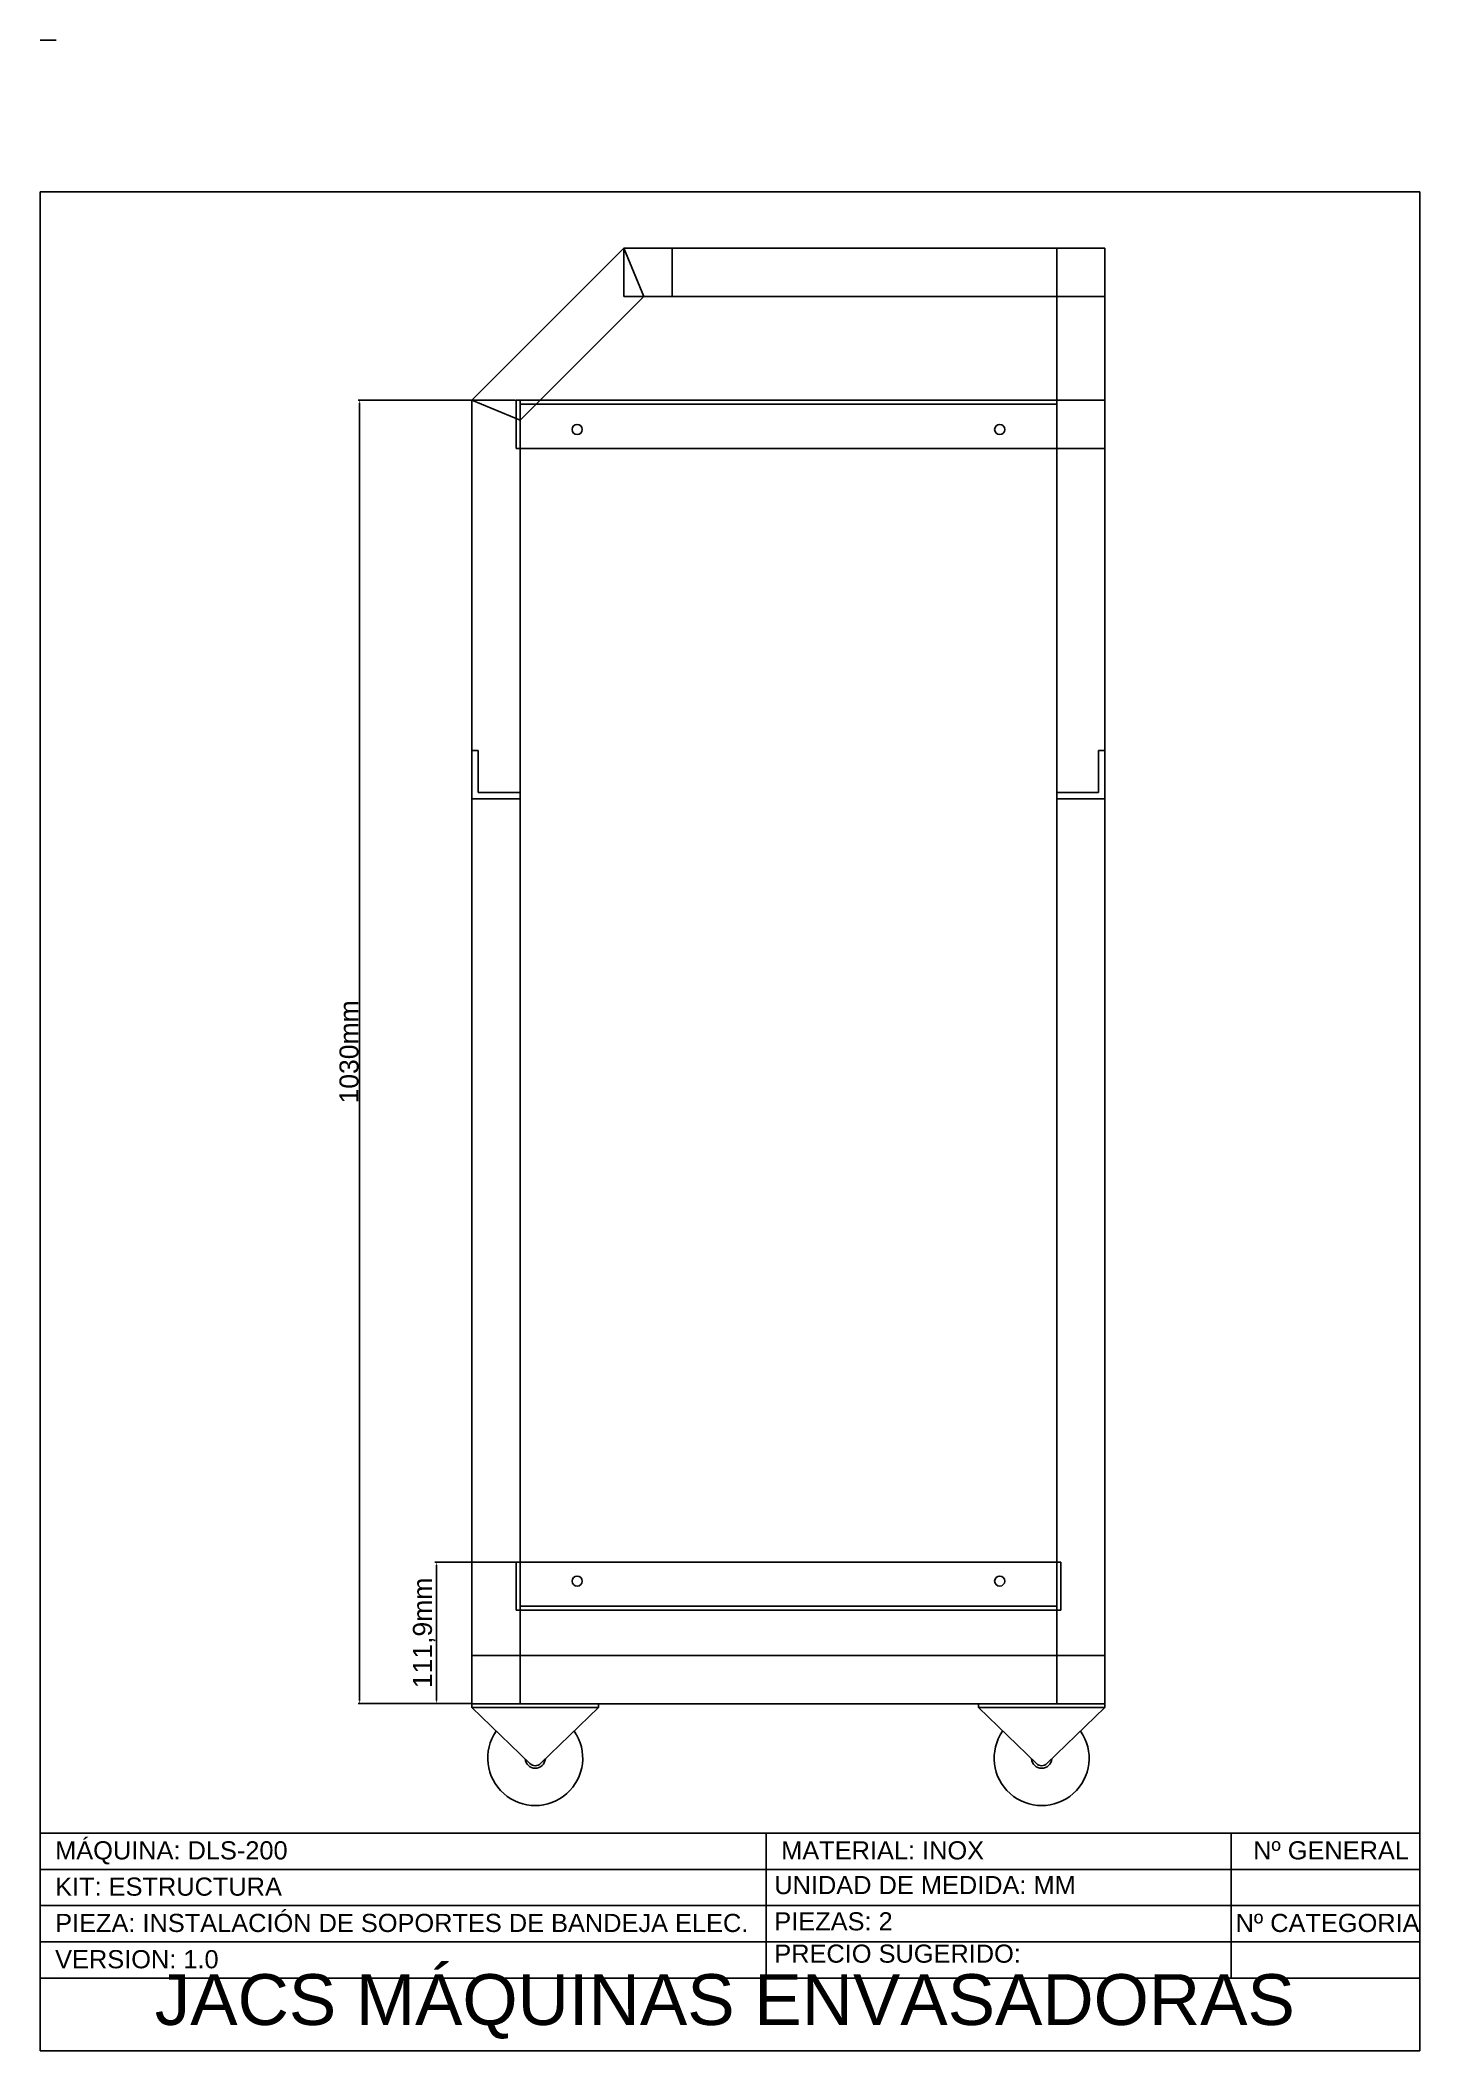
# Paper-space layout 'E3' of a CAD drawing. Header units: centimetres, sheet in millimetres. Extents: x 3 to 193, y 0 to 277.
# The model-space entities are those that its viewports show. They can reach past a viewport. Long polylines and large blocks are cut down to what shows.
import ezdxf

# ---------------------------------------------------------------- set-up
doc = ezdxf.new("R2010")
doc.units = ezdxf.units.CM
doc.header["$LTSCALE"] = 0.5
doc.linetypes.add('DASHED2', pattern=[9.525, 6.35, -3.175])
doc.styles.get("Standard").update_dxf_attribs({"font": 'arial.ttf'})
doc.dimstyles.new('ISO-25', dxfattribs={"dimtxt": 15, "dimasz": 2.5, "dimexe": 1.25, "dimexo": 0.625, "dimtad": 1, "dimtxsty": 'Standard', "dimcen": 2.5, "dimclrd": 1, "dimclre": 1, "dimadec": 0, "dimazin": 0, "dimtfac": 1, "dimtmove": 0, "dimatfit": 3, "dimfxl": 1, "dimarcsym": 0})

# ---------------------------------------------------------------- blocks, each defined once
blk = doc.blocks.new('*D281')
at = {"color": 1, "lineweight": -2, "transparency": 16777216}
for p, q in [((9137.2, 43495.8), (9070.4, 43495.8)), ((9071.6, 43493.3), (9071.6, 43386.4)), ((9099.1, 43383.9), (9070.4, 43383.9))]:
    blk.add_line(p, q, dxfattribs=at)
at = {"color": 1, "transparency": 16777216}
for points in [[(9071.2, 43493.3), (9072, 43493.3), (9071.6, 43495.8)], [(9071.2, 43386.4), (9072, 43386.4), (9071.6, 43383.9)]]:
    blk.add_solid(points, dxfattribs=at)
at = {"layer": 'Defpoints', "color": 0, "transparency": 16777216}
for p in [(9137.8, 43495.8), (9071.6, 43383.9), (9099.7, 43383.9)]:
    blk.add_point(p, dxfattribs=at)
at = {"color": 0, "transparency": 16777216, "insert": (9062, 43439.8), "char_height": 15, "attachment_point": 5, "rotation": 90}
blk.add_mtext('111,9mm', dxfattribs=at)
blk = doc.blocks.new('*D282')
at = {"color": 1, "lineweight": -2, "transparency": 16777216}
for p, q in [((9134, 44413.9), (9009.8, 44413.9)), ((9011, 43386.4), (9011, 44411.4)), ((9099.1, 43383.9), (9009.8, 43383.9))]:
    blk.add_line(p, q, dxfattribs=at)
at = {"color": 1, "transparency": 16777216}
for points in [[(9010.6, 44411.4), (9011.5, 44411.4), (9011, 44413.9)], [(9010.6, 43386.4), (9011.5, 43386.4), (9011, 43383.9)]]:
    blk.add_solid(points, dxfattribs=at)
at = {"layer": 'Defpoints', "color": 0, "transparency": 16777216}
for p in [(9011, 44413.9), (9134.6, 44413.9), (9099.7, 43383.9)]:
    blk.add_point(p, dxfattribs=at)
at = {"color": 0, "transparency": 16777216, "insert": (9002.7, 43898.9), "char_height": 15, "attachment_point": 5, "rotation": 90}
blk.add_mtext('1030mm', dxfattribs=at)

msp = doc.modelspace()

# ---------------------------------------------------------------- linework, layer by layer
for p, q in [((9099.711, 44413.852), (9219.711, 44533.852)), ((9219.711, 44533.852), (9599.711, 44533.852)), ((9219.711, 44533.852), (9235.493, 44495.752)), ((9599.711, 44533.852), (9599.711, 44495.752)), ((9137.811, 44398.071), (9235.493, 44495.752)), ((9599.711, 44495.752), (9235.493, 44495.752)), ((9599.711, 44495.752), (9561.611, 44495.752)), ((9561.611, 44495.752), (9561.611, 43383.852)), ((9599.711, 43383.852), (9599.711, 44495.752)), ((9099.711, 43383.852), (9099.711, 44413.852)), ((9099.711, 44413.852), (9137.811, 44398.071)), ((9137.811, 44413.852), (9137.811, 44410.682)), ((9561.611, 44413.852), (9561.611, 44375.752)), ((9137.811, 44398.071), (9137.811, 43383.852)), ((9104.711, 44136.952), (9099.711, 44136.952)), ((9104.711, 44136.952), (9104.711, 44103.852)), ((9594.711, 44136.952), (9594.711, 44103.852)), ((9594.711, 44136.952), (9599.711, 44136.952)), ((9104.711, 44129.252), (9104.711, 44103.852)), ((9599.711, 44107.252), (9599.711, 44129.252)), ((9099.711, 44103.852), (9099.711, 44065.752)), ((9137.811, 44103.852), (9104.711, 44103.852)), ((9107.811, 44103.852), (9122.811, 44103.852)), ((9137.811, 44103.852), (9137.811, 44098.852)), ((9561.611, 44103.852), (9594.711, 44103.852)), ((9561.611, 44103.852), (9561.611, 44098.852)), ((9599.711, 44103.852), (9599.711, 44065.752)), ((9137.811, 44098.852), (9099.711, 44098.852)), ((9561.611, 44098.852), (9599.711, 44098.852)), ((9561.611, 43595.752), (9561.611, 44045.752)), ((9137.811, 43421.952), (9137.811, 43451.952)), ((9137.811, 43421.952), (9561.611, 43421.952)), ((9099.711, 43383.852), (9199.711, 43383.852)), ((9099.711, 43380.852), (9099.711, 43383.852)), ((9199.711, 43380.852), (9099.711, 43380.852)), ((9099.711, 43380.852), (9145.54, 43336.539)), ((9561.611, 43383.852), (9137.811, 43383.852)), ((9199.711, 43380.852), (9153.882, 43336.539)), ((9199.711, 43383.852), (9199.711, 43380.852)), ((9599.711, 43383.852), (9499.711, 43383.852)), ((9499.711, 43383.852), (9499.711, 43380.852)), ((9499.711, 43380.852), (9599.711, 43380.852)), ((9499.711, 43380.852), (9545.54, 43336.539)), ((9599.711, 43380.852), (9553.882, 43336.539)), ((9599.711, 43380.852), (9599.711, 43383.852))]:
    msp.add_line(p, q)
at = {"linetype": 'DASHED2'}
for p, q in [((9219.711, 44533.852), (9257.811, 44533.852)), ((9219.711, 44495.752), (9219.711, 44533.852)), ((9257.811, 44533.852), (9257.811, 44495.752)), ((9561.611, 44495.752), (9561.611, 44533.852)), ((9257.811, 44495.752), (9219.711, 44495.752)), ((9099.711, 44375.752), (9099.711, 44413.852)), ((9137.811, 43421.952), (9099.711, 43421.952)), ((9137.811, 43383.852), (9137.811, 43421.952)), ((9561.611, 43383.852), (9561.611, 43421.952)), ((9561.611, 43421.952), (9599.711, 43421.952)), ((9561.611, 43421.952), (9561.611, 43383.852)), ((9099.711, 43383.852), (9137.811, 43383.852)), ((9599.711, 43383.852), (9561.611, 43383.852))]:
    msp.add_line(p, q, dxfattribs=at)
at = {"color": 30, "true_color": 0xf8991e}
for p, q in [((9137.811, 44413.852), (9134.641, 44413.852)), ((9134.641, 44413.852), (9134.641, 44375.752)), ((9137.811, 44375.752), (9137.811, 44413.852)), ((9137.811, 44413.852), (9137.811, 44375.752)), ((9134.641, 44375.752), (9137.811, 44375.752)), ((9137.811, 43495.752), (9134.641, 43495.752)), ((9134.641, 43495.752), (9134.641, 43457.652)), ((9137.811, 43457.652), (9137.811, 43495.752)), ((9137.811, 43495.752), (9137.811, 43457.652)), ((9561.611, 43457.652), (9561.611, 43495.752)), ((9561.611, 43495.752), (9564.781, 43495.752)), ((9561.611, 43495.752), (9561.611, 43457.652)), ((9564.781, 43495.752), (9564.781, 43457.652)), ((9134.641, 43457.652), (9137.811, 43457.652)), ((9561.611, 43457.652), (9561.611, 43460.822)), ((9564.781, 43457.652), (9561.611, 43457.652))]:
    msp.add_line(p, q, dxfattribs=at)
at = {"color": 85, "true_color": 0x58ba48}
for p, q in [((9137.811, 44413.852), (9561.611, 44413.852)), ((9137.811, 44410.682), (9561.611, 44410.682)), ((9137.811, 44375.752), (9167.811, 44375.752)), ((9137.811, 44375.752), (9561.611, 44375.752))]:
    msp.add_line(p, q, dxfattribs=at)
at = {"color": 85, "linetype": 'DASHED2', "true_color": 0x58ba48}
for p, q in [((9599.711, 44413.852), (9561.611, 44413.852)), ((9561.611, 44413.852), (9561.611, 44375.752)), ((9599.711, 44375.752), (9599.711, 44413.852)), ((9561.611, 44375.752), (9599.711, 44375.752))]:
    msp.add_line(p, q, dxfattribs=at)
at = {"color": 114, "true_color": 0x139b48}
for p, q in [((9167.811, 43495.752), (9137.811, 43495.752)), ((9531.611, 43495.752), (9167.811, 43495.752)), ((9561.611, 43495.752), (9531.611, 43495.752)), ((9561.611, 43460.822), (9137.811, 43460.822)), ((9561.611, 43457.652), (9137.811, 43457.652))]:
    msp.add_line(p, q, dxfattribs=at)
for centre in [(9182.811, 44390.752), (9516.611, 44390.752)]:
    msp.add_circle(centre, 4)
for centre in [(9182.811, 43480.752), (9182.811, 43480.752), (9516.611, 43480.752), (9516.611, 43480.752)]:
    msp.add_circle(centre, 4, dxfattribs=at)
for centre, radius, start, end in [((9149.711, 43340.852), 37.5, 145.170341, 34.829659), ((9549.711, 43340.852), 37.5, 145.170341, 34.829659), ((9149.711, 43340.852), 8, 184.553823, 355.446177), ((9549.711, 43340.852), 8, 184.553823, 355.446177), ((9149.711, 43340.852), 6, 225.963445, 314.036555), ((9549.711, 43340.852), 6, 225.963445, 314.036555)]:
    msp.add_arc(centre, radius, start, end)

# ---------------------------------------------------------------- dimensions: what is measured, and where the dimension line sits
for base, p1, p2, picture, middle in [((9011.036, 44413.852), (9099.711, 43383.852), (9134.641, 44413.852), '*D282', (9002.748, 43898.852)), ((9071.63, 43383.852), (9137.811, 43495.752), (9099.711, 43383.852), '*D281', (9061.991, 43439.802))]:
    dim = msp.add_linear_dim(base=base, p1=p1, p2=p2, angle=90, dimstyle='ISO-25', override={"dimpost": 'mm'})
    dim.commit()
    dim.dimension.update_dxf_attribs({"geometry": picture, "text_midpoint": middle})

psp = doc.layouts.new('E3')

# ---------------------------------------------------------------- linework, layer by layer
for p, q in [((3.11, 276.94), (5.31, 276.94)), ((3.11, 256.06), (3.11, -0.06)), ((3.11, 256.06), (193.11, 256.06)), ((193.11, -0.06), (193.11, 256.06)), ((3.11, 24.94), (3.11, 29.94)), ((3.11, 29.94), (193.11, 29.94)), ((3.11, 29.94), (103.11, 29.94)), ((103.11, 29.94), (103.11, 9.94)), ((193.11, 29.94), (167.11, 29.94)), ((167.11, 29.94), (167.11, 9.94)), ((193.11, 29.94), (168.11, 29.94)), ((193.11, 24.94), (3.11, 24.94)), ((193.11, 19.94), (193.11, 24.94)), ((3.11, 14.94), (3.11, 19.94)), ((3.11, 19.94), (193.11, 19.94)), ((193.11, 14.94), (3.11, 14.94)), ((193.11, 9.94), (193.11, 14.94)), ((3.11, -0.06), (3.11, 9.94)), ((3.11, 9.94), (193.11, 9.94)), ((3.11, -0.06), (193.11, -0.06))]:
    psp.add_line(p, q)

# ---------------------------------------------------------------- texts
at = {"attachment_point": 1}
for s, width, insert, char_height in [('MÁQUINA: DLS-200', 100, (5.16, 28.81), 2.5), ('MATERIAL: INOX', 100, (105.16, 28.81), 2.5), ('Nº GENERAL', 100, (170.16, 28.81), 2.5), ('KIT: ESTRUCTURA', 100, (5.16, 23.81), 2.5), ('UNIDAD DE MEDIDA: MM', 100, (104.21, 24.03), 2.5), ('PIEZA: INSTALACIÓN DE SOPORTES DE BANDEJA ELEC.', 100, (5.16, 18.81), 2.5), ('PIEZAS: 2', 100, (104.21, 19.03), 2.5), ('Nº CATEGORIA', 100, (167.74, 18.81), 2.5), ('PRECIO SUGERIDO: ', 100, (104.21, 14.58), 2.5), ('VERSION: 1.0', 100, (5.16, 13.81), 2.5), ('    JACS MÁQUINAS ENVASADORAS', 186.3441, (8.01, 10.5), 7)]:
    psp.add_mtext_dynamic_manual_height_columns(s, width=width, gutter_width=12.5, heights=[0], dxfattribs=dict(at, insert=insert, char_height=char_height))

# ---------------------------------------------------------------- viewports
at = {"layer": '0', "view_target_point": (-247.019, -525.705)}
psp.add_viewport(center=(98.11, 143), size=(190, 226.121), view_center_point=(9550.588, 44455.785), view_height=1296.8762, dxfattribs=at)

doc.saveas('drawing.dxf')
